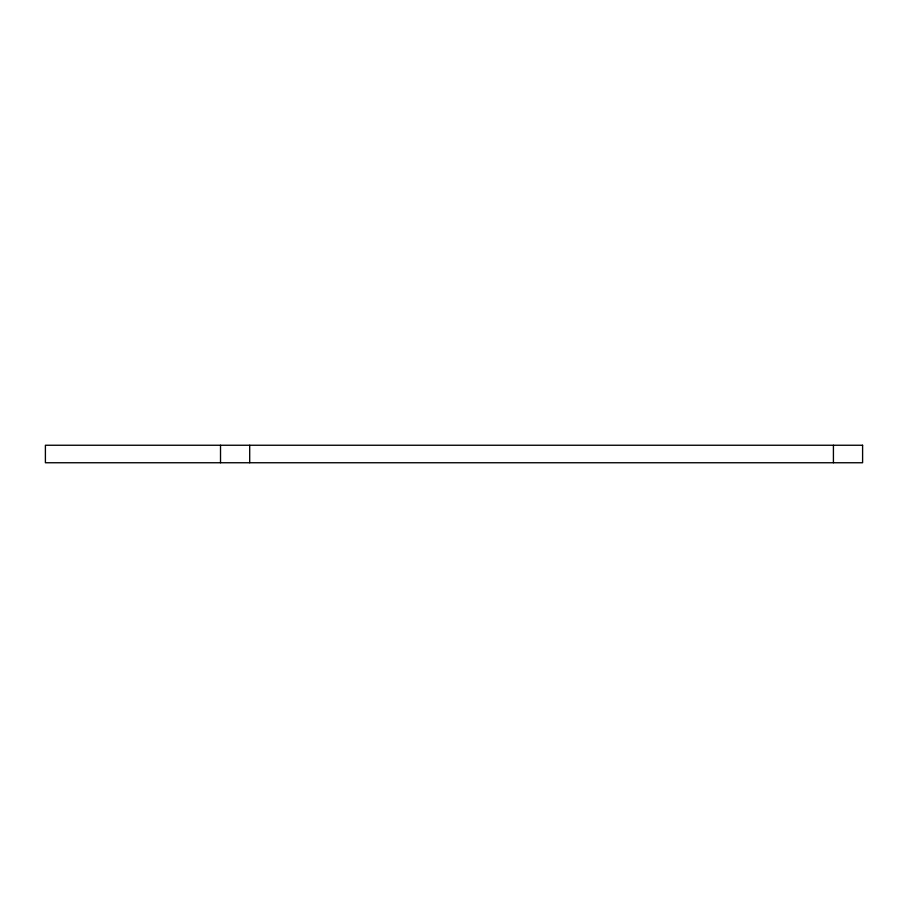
<?xml version="1.0" encoding="UTF-8"?>
<svg xmlns="http://www.w3.org/2000/svg" width="908" height="908" viewBox="0 0 908 908"><rect width="100%" height="100%" fill="white"/><g stroke="black" fill="none" stroke-linecap="round" stroke-linejoin="round"><path stroke-width="1.36" d="M833.419 445.249L833.419 462.751M249.7 445.249L249.7 462.751M220.519 445.249L220.519 462.751M862.6 445.249L45.4 445.249L45.4 462.751L862.6 462.751L862.6 445.249"/></g></svg>
